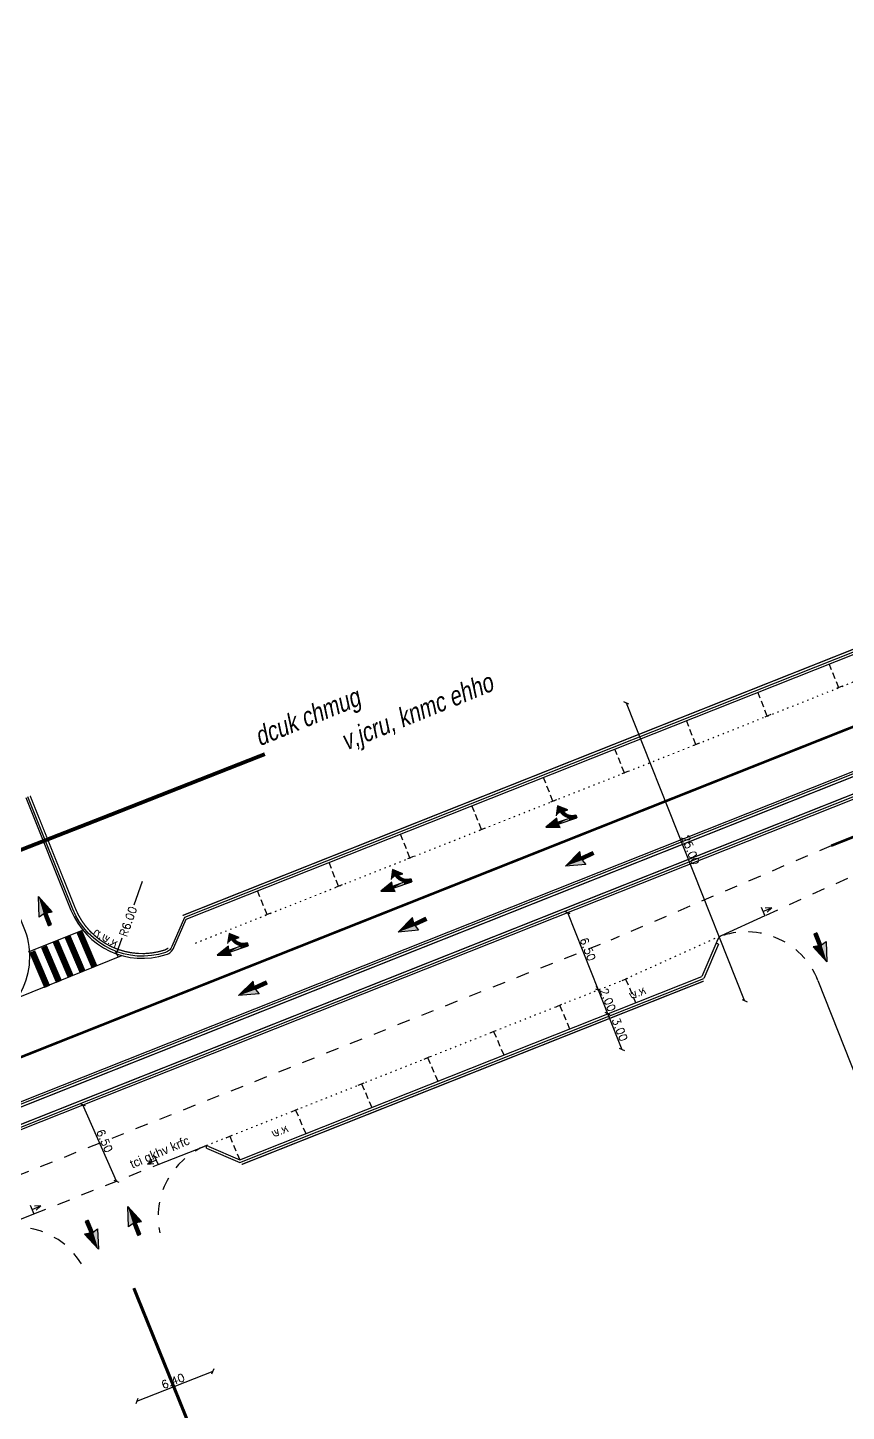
# Model space of a CAD drawing. Extents: x 183304 to 184528, y 666784 to 667526.
# Drawn here: x 184233.9 to 184297.8, y 667202.4 to 667310.4 of the extents above; entities that cross this region are included whole.
import ezdxf
from ezdxf.enums import TextEntityAlignment as Align

# ---------------------------------------------------------------- set-up
doc = ezdxf.new("R2010")
doc.units = 0
for name, pattern in [('1-1', [2, 1, -1]), ('DASHED', [0.75, 0.5, -0.25]), ('DOT2', [3.175, 0, -3.175])]:
    doc.linetypes.add(name, pattern=pattern)
for name, color, linetype in [('0-XREF', 7, 'Continuous'), ('816', 7, '1-1'), ('817', 140, '1-1'), ('818', 10, '1-1'), ('D-Cross', 151, 'Continuous'), ('D-D13', 7, 'Continuous'), ('D-Dim', 7, 'Continuous'), ('D-EV-INSIDE', 2, 'Continuous'), ('D-ev.sov.m', 1, '1-1'), ('d-gova', 152, 'Continuous'), ('D-Kav-Parking', 9, 'DOT2'), ('D-Nativ', 7, '1-1'), ('D-Parking', 123, 'DASHED'), ('D-Road', 7, 'Continuous'), ('d-sdwlk', 7, 'Continuous'), ('D-Tamrur', 7, 'Continuous'), ('D-TEXT', 7, 'Continuous'), ('D-TXT-M', 7, 'Continuous'), ('TR-TXT', 2, 'Continuous')]:
    doc.layers.add(name, color=color, linetype=linetype)
doc.styles.add('0-Techno', font='0-techno')
doc.styles.add('MIR2', font='mirym.shx', dxfattribs={"width": 0.8, "oblique": 10})
doc.styles.add('mirym', font='mirym.shx')
doc.styles.add('r', font='romand')
doc.dimstyles.new('RAD', dxfattribs={"dimtxt": 0.5, "dimasz": 0.4, "dimexe": 0.1, "dimexo": 0, "dimgap": 0.1, "dimtad": 1, "dimtih": 1, "dimtoh": 1, "dimzin": 0, "dimdsep": 46, "dimtxsty": 'r', "dimcen": 0.1, "dimdle": 0.3, "dimadec": 0, "dimazin": 0, "dimtfac": 0.466667, "dimtofl": 0, "dimtmove": 1, "dimatfit": 3, "dimfxl": 1, "dimtolj": 1, "dimtzin": 0, "dimarcsym": 0})
doc.dimstyles.new('tik', dxfattribs={"dimscale": 1.25, "dimtxt": 0.5, "dimasz": 0.25, "dimexe": 0, "dimexo": 0, "dimgap": 0.09, "dimtad": 1, "dimzin": 0, "dimdsep": 46, "dimtxsty": 'r', "dimblk1": 'OBLIQUE', "dimblk2": 'OBLIQUE', "dimsah": 1, "dimcen": 0.09, "dimse1": 1, "dimse2": 1, "dimclrd": 256, "dimclrt": 256, "dimadec": 0, "dimazin": 0, "dimtfac": 1, "dimtix": 1, "dimtmove": 2, "dimatfit": 3, "dimldrblk": 'OBLIQUE', "dimfxl": 1, "dimtolj": 1, "dimtzin": 0, "dimarcsym": 0})

# ---------------------------------------------------------------- blocks, each defined once
blk = doc.blocks.new('DD-13SS')
at = {"layer": 'D-D13'}
for p, q in [((-0.55, -1.5), (0, 0)), ((0, 0), (0.55, -1.5)), ((-0.125, -1.4), (-0.55, -1.5)), ((-0.125, -2.4), (-0.125, -1.4)), ((0.125, -1.4), (0.55, -1.5)), ((0.125, -2.4), (0.125, -1.4)), ((-0.125, -2.4), (0.125, -2.4))]:
    blk.add_line(p, q, dxfattribs=at)
for points in [[(-0.125, -1.4), (-0.55, -1.5), (0, 0)], [(0.125, -1.4), (0, 0), (-0.125, -1.4)], [(0.55, -1.5), (0, 0), (0.125, -1.4)], [(-0.125, -2.4), (0.125, -1.4), (-0.125, -1.4)], [(0.125, -1.4), (-0.125, -2.4), (0.125, -2.4)]]:
    blk.add_solid(points, dxfattribs=at)
blk = doc.blocks.new('_Oblique')
at = {"color": 0, "linetype": 'ByBlock', "lineweight": -2}
blk.add_line((-0.5, -0.5), (0.5, 0.5), dxfattribs=at)
blk = doc.blocks.new('*D208')
at = {"layer": 'D-Dim', "lineweight": -2, "ltscale": 0.5, "transparency": 16777216}
for p, q in [((184242.86, 667243.76), (184242.21, 667241.91)), ((184240.86, 667238.1), (184241.3, 667239.35))]:
    blk.add_line(p, q, dxfattribs=at)
at = {"layer": 'DEFPOINTS', "color": 0, "ltscale": 0.5, "transparency": 16777216}
for p in [(184242.86, 667243.76), (184240.86, 667238.1)]:
    blk.add_point(p, dxfattribs=at)
at = {"layer": 'D-Dim', "lineweight": -2, "ltscale": 0.5, "transparency": 16777216, "xscale": 0.3125, "yscale": 0.3125, "zscale": 0.3125, "rotation": 250.4834868409116}
blk.add_blockref('_Oblique', (184240.86, 667238.1), dxfattribs=at)
at = {"layer": 'D-Dim', "ltscale": 0.5, "transparency": 16777216, "insert": (184241.76, 667240.63), "char_height": 0.625, "attachment_point": 5, "rotation": 70.4835, "style": 'r'}
blk.add_mtext('\\A1;R6.00', dxfattribs=at)
blk = doc.blocks.new('pk1')
for p, q in [((-0.3, 2), (0.3, 2)), ((0, 2), (0, 0))]:
    blk.add_line(p, q)
blk = doc.blocks.new('dd-13srr')
at = {"layer": 'D-D13'}
for p, q in [((0, 0), (-0.55, -1.5)), ((0.55, -1.5), (0, 0)), ((-0.55, -1.5), (-0.13, -1.4)), ((-0.13, -1.4), (-0.13, -3.6)), ((0.12, -1.4), (0.55, -1.5)), ((0.12, -1.4), (0.12, -2.72)), ((1.85, -2.02), (0.85, -1.5)), ((1.05, -2.95), (1.85, -2.02)), ((1.05, -2.4), (1.05, -2.95)), ((0.25, -3.6), (-0.13, -3.6))]:
    blk.add_line(p, q, dxfattribs=at)
blk.add_arc((1.55, -3.6), 1.3, 112.6199, 180, dxfattribs=at)
for points in [[(-0.13, -1.4), (-0.55, -1.5), (0, 0)], [(-0.13, -1.4), (0, 0), (0.12, -1.4)], [(0.12, -1.4), (0.55, -1.5), (0, 0)], [(-0.13, -3.6), (-0.13, -1.4), (0.12, -2.72)], [(0.12, -1.4), (0.12, -2.72), (-0.13, -1.4)], [(1.05, -2.02), (0.85, -1.5), (1.85, -2.02)], [(-0.13, -3.07), (-0.13, -2.72), (0.12, -2.72)], [(-0.13, -3.07), (0, -2.89), (0.01, -2.94)], [(-0.13, -3.07), (-0.05, -3.1), (0.01, -2.94)], [(-0.13, -3.07), (-0.05, -3.1), (-0.13, -3.26)], [(-0.06, -3.13), (0.31, -3.21), (-0.01, -2.99)], [(-0.01, -2.99), (0.36, -3.08), (0.04, -2.87)], [(0.31, -3.21), (-0.01, -2.99), (0.36, -3.08)], [(0, -2.89), (0.06, -2.84), (0.12, -2.72)], [(0.01, -2.94), (0, -2.89), (0.06, -2.84)], [(0.04, -2.87), (0.42, -2.96), (0.12, -2.74)], [(0.36, -3.08), (0.04, -2.87), (0.42, -2.96)], [(0.12, -2.72), (0.13, -2.72), (0.06, -2.84)], [(0.12, -2.74), (0.49, -2.84), (0.23, -2.58)], [(0.42, -2.96), (0.12, -2.74), (0.49, -2.84)], [(0.23, -2.58), (0.58, -2.74), (0.34, -2.45)], [(0.49, -2.84), (0.23, -2.58), (0.58, -2.74)], [(0.34, -2.45), (0.69, -2.63), (0.49, -2.31)], [(0.58, -2.74), (0.34, -2.45), (0.69, -2.63)], [(0.49, -2.31), (0.78, -2.55), (0.61, -2.23)], [(0.69, -2.63), (0.49, -2.31), (0.78, -2.55)], [(0.61, -2.23), (0.87, -2.49), (0.73, -2.15)], [(0.78, -2.55), (0.61, -2.23), (0.87, -2.49)], [(0.73, -2.15), (0.98, -2.43), (0.89, -2.08)], [(0.87, -2.49), (0.73, -2.15), (0.98, -2.43)], [(0.89, -2.08), (1.05, -2.4), (0.97, -2.05)], [(0.98, -2.43), (0.89, -2.08), (1.05, -2.4)], [(0.97, -2.05), (1.05, -2.4), (1.05, -2.02)], [(1.05, -2.4), (1.85, -2.02), (1.05, -2.02)], [(1.05, -2.4), (1.05, -2.95), (1.85, -2.02)], [(-0.1, -3.29), (-0.13, -3.26), (-0.05, -3.1)], [(-0.13, -3.37), (-0.1, -3.29), (-0.13, -3.26)], [(-0.13, -3.6), (-0.13, -3.37), (-0.1, -3.29)], [(-0.13, -3.6), (0.25, -3.5), (-0.12, -3.46)], [(-0.12, -3.46), (0.27, -3.4), (-0.1, -3.34)], [(0.25, -3.5), (-0.12, -3.46), (0.27, -3.4)], [(0.25, -3.6), (-0.13, -3.6), (0.25, -3.5)], [(-0.1, -3.34), (0.28, -3.31), (-0.08, -3.24)], [(0.27, -3.4), (-0.1, -3.34), (0.28, -3.31)], [(-0.08, -3.24), (0.31, -3.21), (-0.06, -3.13)], [(0.28, -3.31), (-0.08, -3.24), (0.31, -3.21)]]:
    blk.add_solid(points, dxfattribs=at)
blk = doc.blocks.new('*D246')
at = {"layer": 'D-Dim', "lineweight": -2, "transparency": 16777216}
blk.add_line((184240.84, 667220.36), (184238.22, 667226.31), dxfattribs=at)
at = {"layer": 'DEFPOINTS', "color": 0, "transparency": 16777216}
for p in [(184238.21, 667226.31), (184238.22, 667226.31), (184240.83, 667220.36)]:
    blk.add_point(p, dxfattribs=at)
at = {"layer": 'D-Dim', "lineweight": -2, "transparency": 16777216, "xscale": 0.3125, "yscale": 0.3125, "zscale": 0.3125}
for p, rotation in [((184238.22, 667226.31), 113.7362479447657), ((184240.84, 667220.36), 293.7362479447656)]:
    blk.add_blockref('_Oblique', p, dxfattribs=dict(at, rotation=rotation))
at = {"layer": 'D-Dim', "transparency": 16777216, "insert": (184239.92, 667223.51), "char_height": 0.625, "attachment_point": 5, "rotation": 293.7362, "style": 'r'}
blk.add_mtext('\\A1;6.50', dxfattribs=at)
blk = doc.blocks.new('*D231')
at = {"layer": 'D-Dim', "lineweight": -2, "transparency": 16777216}
blk.add_line((184289.87, 667234.46), (184280.64, 667257.69), dxfattribs=at)
at = {"layer": 'DEFPOINTS', "color": 0, "transparency": 16777216}
for p in [(184280.64, 667257.69), (184280.18, 667257.51), (184289.41, 667234.27)]:
    blk.add_point(p, dxfattribs=at)
at = {"layer": 'D-Dim', "lineweight": -2, "transparency": 16777216, "xscale": 0.3125, "yscale": 0.3125, "zscale": 0.3125}
for p, rotation in [((184280.64, 667257.69), 111.6631281413951), ((184289.87, 667234.46), 291.6631281413951)]:
    blk.add_blockref('_Oblique', p, dxfattribs=dict(at, rotation=rotation))
at = {"layer": 'D-Dim', "transparency": 16777216, "insert": (184285.65, 667246.23), "char_height": 0.625, "attachment_point": 5, "rotation": 291.6631, "style": 'r'}
blk.add_mtext('\\A1;25.00', dxfattribs=at)
blk = doc.blocks.new('*D352')
at = {"layer": 'D-Dim', "color": 0, "lineweight": -2, "transparency": 16777216}
for p, q in [((184262.6, 667163.95), (184263, 667163.95)), ((184263, 667163.95), (184265.52, 667159.44))]:
    blk.add_line(p, q, dxfattribs=at)
blk.add_arc((184235.41, 667213.18), 62, 288.3257, 299.3589, dxfattribs=at)
at = {"layer": 'D-Dim', "color": 0, "transparency": 16777216}
blk.add_solid([(184265.58, 667159.48), (184265.47, 667159.41), (184265.72, 667159.1)], dxfattribs=at)
at = {"layer": 'DEFPOINTS', "color": 0, "transparency": 16777216}
for p in [(184235.41, 667213.18), (184265.72, 667159.1)]:
    blk.add_point(p, dxfattribs=at)
at = {"layer": 'D-Dim', "color": 0, "transparency": 16777216, "insert": (184261.26, 667163.95), "char_height": 0.5, "attachment_point": 5, "style": 'r'}
blk.add_mtext('\\A1;R62.00', dxfattribs=at)
blk = doc.blocks.new('*D493')
at = {"layer": 'D-Dim', "lineweight": -2, "ltscale": 0.1, "transparency": 16777216}
blk.add_line((184276.04, 667241.33), (184278.44, 667235.29), dxfattribs=at)
at = {"layer": 'DEFPOINTS', "color": 0, "ltscale": 0.1, "transparency": 16777216}
for p in [(184276.81, 667241.64), (184278.44, 667235.29), (184279.21, 667235.6)]:
    blk.add_point(p, dxfattribs=at)
at = {"layer": 'D-Dim', "lineweight": -2, "ltscale": 0.1, "transparency": 16777216, "xscale": 0.3125, "yscale": 0.3125, "zscale": 0.3125}
for p, rotation in [((184276.04, 667241.33), 111.6631281413128), ((184278.44, 667235.29), 291.6631281413128)]:
    blk.add_blockref('_Oblique', p, dxfattribs=dict(at, rotation=rotation))
at = {"layer": 'D-Dim', "ltscale": 0.1, "transparency": 16777216, "insert": (184277.63, 667238.47), "char_height": 0.625, "attachment_point": 5, "rotation": 291.6631, "style": 'r'}
blk.add_mtext('\\A1;6.50', dxfattribs=at)
blk = doc.blocks.new('*D494')
at = {"layer": 'D-Dim', "lineweight": -2, "ltscale": 0.1, "transparency": 16777216}
for p, q in [((184278.44, 667235.29), (184278.32, 667235.58)), ((184278.44, 667235.29), (184279.18, 667233.44)), ((184279.18, 667233.44), (184279.29, 667233.14))]:
    blk.add_line(p, q, dxfattribs=at)
at = {"layer": 'DEFPOINTS', "color": 0, "ltscale": 0.1, "transparency": 16777216}
for p in [(184279.21, 667235.6), (184279.18, 667233.44), (184279.18, 667233.44)]:
    blk.add_point(p, dxfattribs=at)
at = {"layer": 'D-Dim', "lineweight": -2, "ltscale": 0.1, "transparency": 16777216, "xscale": 0.3125, "yscale": 0.3125, "zscale": 0.3125}
for p, rotation in [((184278.44, 667235.29), 291.6631281413128), ((184279.18, 667233.44), 111.6631281413128)]:
    blk.add_blockref('_Oblique', p, dxfattribs=dict(at, rotation=rotation))
at = {"layer": 'D-Dim', "ltscale": 0.1, "transparency": 16777216, "insert": (184279.2, 667234.52), "char_height": 0.625, "attachment_point": 5, "rotation": 291.6631, "style": 'r'}
blk.add_mtext('\\A1;2.00', dxfattribs=at)
blk = doc.blocks.new('*D495')
at = {"layer": 'D-Dim', "lineweight": -2, "ltscale": 0.1, "transparency": 16777216}
blk.add_line((184279.18, 667233.44), (184280.28, 667230.65), dxfattribs=at)
at = {"layer": 'DEFPOINTS', "color": 0, "ltscale": 0.1, "transparency": 16777216}
for p in [(184279.18, 667233.44), (184280.28, 667230.65), (184280.28, 667230.65)]:
    blk.add_point(p, dxfattribs=at)
at = {"layer": 'D-Dim', "lineweight": -2, "ltscale": 0.1, "transparency": 16777216, "xscale": 0.3125, "yscale": 0.3125, "zscale": 0.3125}
for p, rotation in [((184279.18, 667233.44), 111.6631281413128), ((184280.28, 667230.65), 291.6631281413128)]:
    blk.add_blockref('_Oblique', p, dxfattribs=dict(at, rotation=rotation))
at = {"layer": 'D-Dim', "ltscale": 0.1, "transparency": 16777216, "insert": (184280.13, 667232.2), "char_height": 0.625, "attachment_point": 5, "rotation": 291.6631, "style": 'r'}
blk.add_mtext('\\A1;3.00', dxfattribs=at)
blk = doc.blocks.new('*D524')
at = {"layer": 'D-Dim', "lineweight": -2, "transparency": 16777216}
blk.add_line((184242.44, 667203.18), (184248.39, 667205.53), dxfattribs=at)
at = {"layer": 'DEFPOINTS', "color": 0, "transparency": 16777216}
for p in [(184248.39, 667205.53), (184248.39, 667205.53), (184242.44, 667203.18)]:
    blk.add_point(p, dxfattribs=at)
at = {"layer": 'D-Dim', "lineweight": -2, "transparency": 16777216, "xscale": 0.3125, "yscale": 0.3125, "zscale": 0.3125}
for p, rotation in [((184248.39, 667205.53), 21.49949420762232), ((184242.44, 667203.18), 201.4994942076223)]:
    blk.add_blockref('_Oblique', p, dxfattribs=dict(at, rotation=rotation))
at = {"layer": 'D-Dim', "transparency": 16777216, "insert": (184245.26, 667204.75), "char_height": 0.625, "attachment_point": 5, "rotation": 21.4995, "style": 'r'}
blk.add_mtext('\\A1;6.40', dxfattribs=at)
blk = doc.blocks.new('degel')
for p, q in [((0, 1.5), (0, 0)), ((0, 0.75), (1.5, 0.75)), ((1.5, 0.75), (0.56, 1.09)), ((1.5, 0.75), (0.56, 0.41))]:
    blk.add_line(p, q)

msp = doc.modelspace()

# ---------------------------------------------------------------- linework, layer by layer
at = {"layer": '0-XREF', "const_width": 0.3}
msp.add_lwpolyline([(184252.429, 667253.704), (184240.045, 667248.831), (184227.032, 667243.742)], dxfattribs=at)
at = {"layer": '816', "const_width": 0.1}
for points in [[(184319.381, 667260.304), (184183.308, 667206.256)], [(184183.773, 667205.084), (184319.846, 667259.133)]]:
    msp.add_lwpolyline(points, dxfattribs=at)
at = {"layer": '817', "const_width": 0.1}
for points in [[(184318.785, 667270.01), (184315.97, 667268.892), (184246.009, 667241.103)], [(184250.619, 667221.662), (184286.672, 667235.982)]]:
    msp.add_lwpolyline(points, dxfattribs=at)
at = {"layer": '818', "const_width": 0.1}
msp.add_lwpolyline([(184244.884, 667238.582, -0.1290265), (184244.615, 667238.409, -0.3951722), (184237.639, 667241.664), (184234.113, 667250.454)], format="xyb", dxfattribs=at)
at = {"layer": 'D-Cross', "ltscale": 0.5, "const_width": 0.5}
for points in [[(184236.111, 667239.076), (184237.288, 667236.316)], [(184237.031, 667239.468), (184238.208, 667236.709)], [(184237.951, 667239.86), (184239.128, 667237.101)], [(184234.272, 667238.291), (184235.448, 667235.532)], [(184235.191, 667238.684), (184236.368, 667235.924)]]:
    msp.add_lwpolyline(points, dxfattribs=at)
at = {"layer": 'D-Dim'}
msp.add_arc((184288.24, 667239.068), 0.5, 114.39066, 156.66313, dxfattribs=at)
at = {"layer": 'D-EV-INSIDE'}
for p, q in [((184319.307, 667260.49), (184183.234, 667206.441)), ((184287.828, 667238.871), (184286.675, 667236.198)), ((184250.468, 667221.817), (184286.675, 667236.198)), ((184247.872, 667222.937), (184250.468, 667221.817))]:
    msp.add_line(p, q, dxfattribs=at)
msp.add_lwpolyline([(184419.355, 667310.428), (184375.236, 667292.454, 0.0113902), (184354.336, 667283.379), (184341.493, 667277.451, -0.0110623), (184321.346, 667268.687), (184318.782, 667269.793), (184316.044, 667268.706), (184246.16, 667240.948), (184245.181, 667238.679, -0.215081), (184244.677, 667238.219, -0.3951722), (184237.454, 667241.589), (184233.927, 667250.379)], format="xyb", dxfattribs=at)
msp.add_lwpolyline([(184183.847, 667204.899), (184319.92, 667258.947)], dxfattribs=at)
at = {"layer": 'D-ev.sov.m'}
for p, q in [((184299.729, 667244.827), (184291.439, 667241.068)), ((184234.413, 667217.807), (184244.101, 667221.655))]:
    msp.add_line(p, q, dxfattribs=at)
for centre, start, end in [((184290.009, 667233.831), 21.49949, 114.39066), ((184250.089, 667217.578), 111.66313, 192.06906), ((184232.989, 667210.785), 31.2572, 111.66313)]:
    msp.add_arc(centre, 6, start, end, dxfattribs=at)
at = {"layer": 'd-gova', "const_width": 0.25, "flags": 128}
msp.add_lwpolyline([(184242.204, 667212.008), (184249.634, 667193.655)], dxfattribs=at)
at = {"layer": 'D-Kav-Parking', "ltscale": 0.1}
for p, q in [((184247.026, 667238.957), (184316.845, 667266.689)), ((184287.532, 667239.296), (184280.578, 667236.143)), ((184247.874, 667223.154), (184280.591, 667236.149))]:
    msp.add_line(p, q, dxfattribs=at)
at = {"layer": 'D-Nativ'}
for p in [(184296.618, 667246.547), (184184.744, 667201.575)]:
    msp.add_line(p, (184279.431, 667239.185), dxfattribs=at)
at = {"layer": 'D-Nativ', "const_width": 0.2, "flags": 128}
msp.add_lwpolyline([(184318.045, 667263.669), (184181.971, 667209.62)], dxfattribs=at)
at = {"layer": 'D-Nativ', "ltscale": 2, "const_width": 0.2, "flags": 128}
msp.add_lwpolyline([(184329.024, 667259.438, -0.0019558), (184325.394, 667257.98), (184298.772, 667247.405, 0.0005782), (184296.618, 667246.547)], format="xyb", dxfattribs=at)
at = {"layer": 'D-Road'}
for p, q in [((184246.288, 667240.816), (184316.107, 667268.548)), ((184319.245, 667260.648), (184183.171, 667206.599)), ((184183.545, 667204.596), (184319.983, 667258.789)), ((184233.77, 667250.316), (184237.296, 667241.526)), ((184245.337, 667238.611), (184246.288, 667240.816)), ((184250.472, 667222.033), (184286.524, 667236.354))]:
    msp.add_line(p, q, dxfattribs=at)
at = {"layer": 'D-Road', "ltscale": 0.1}
for p, q in [((184291.439, 667241.068), (184288.033, 667239.523)), ((184287.781, 667239.266), (184286.524, 667236.354)), ((184287.828, 667238.871), (184287.645, 667238.951)), ((184244.101, 667221.655), (184247.682, 667223.077)), ((184247.872, 667222.937), (184247.874, 667223.154)), ((184248.065, 667223.072), (184250.472, 667222.033)), ((184230.571, 667216.281), (184234.413, 667217.807))]:
    msp.add_line(p, q, dxfattribs=at)
at = {"layer": 'D-Road'}
msp.add_lwpolyline([(184182.647, 667215.537), (184227.701, 667233.433), (184230.11, 667232.238), (184230.303, 667232.314, 0.4152185), (184233.656, 667240.124), (184230.15, 667248.864)], format="xyb", dxfattribs=at)
for centre, radius, start, end in [((184242.865, 667243.76), 6, 201.85965, 288.10986), ((184244.419, 667239.007), 1, 288.10986, 336.66313)]:
    msp.add_arc(centre, radius, start, end, dxfattribs=at)
at = {"layer": 'D-Road', "ltscale": 0.1}
msp.add_arc((184247.867, 667222.613), 0.5, 66.66313, 111.66313, dxfattribs=at)
at = {"layer": 'd-sdwlk'}
for p, q in [((184233.997, 667238.258), (184238.212, 667239.971)), ((184233.32, 667234.744), (184241.27, 667237.976))]:
    msp.add_line(p, q, dxfattribs=at)
at = {"layer": 'D-TXT-M', "ltscale": 0.1}
msp.add_line((184295.592, 667236.03), (184299.186, 667226.905), dxfattribs=at)

# ---------------------------------------------------------------- block references
at = {"yscale": 0.5, "zscale": 0.5}
for p, xscale, rotation in [((184291.439, 667241.068), 0.5, 22.9209770598646), ((184244.101, 667221.655), -0.5, 23.90944920672729), ((184234.413, 667217.807), 0.5, 22.9209770598646)]:
    msp.add_blockref('degel', p, dxfattribs=dict(at, xscale=xscale, rotation=rotation))
at = {"layer": 'D-Parking'}
for p, rotation in [((184296.474, 667260.75), 201.6631281430425), ((184290.898, 667258.535), 201.6631281430425), ((184285.322, 667256.32), 201.6631281430425), ((184279.745, 667254.105), 201.6631281430425), ((184274.169, 667251.89), 201.6631281430425), ((184268.593, 667249.675), 201.6631281430425), ((184263.017, 667247.46), 201.6631281430425), ((184257.44, 667245.245), 201.6631281430425), ((184251.864, 667243.03), 201.6631281430425), ((184281.364, 667234.304), 23.14128002279742), ((184276.215, 667232.259), 23.14128002279742), ((184271.066, 667230.214), 23.14128002279742), ((184265.918, 667228.169), 23.14128002279742), ((184260.769, 667226.123), 23.14128002279742), ((184255.62, 667224.078), 23.14128002279742), ((184250.472, 667222.033), 23.14128002279742)]:
    msp.add_blockref('pk1', p, dxfattribs=dict(at, rotation=rotation))
at = {"layer": 'D-Parking', "ltscale": 0.5}
for p, rotation in [((184234.771, 667242.578), 21.8867668003452), ((184296.283, 667237.478), 202.220993154098), ((184241.732, 667218.386), 22.22099315409796), ((184239.439, 667215.039), 202.220993154098)]:
    msp.add_blockref('DD-13SS', p, dxfattribs=dict(at, rotation=rotation))
at = {"layer": 'D-Road', "ltscale": 0.5, "xscale": 0.7, "yscale": 0.7, "rotation": 108.8593238692984}
for p in [(184274.357, 667247.993), (184261.481, 667243.003), (184248.717, 667238.013)]:
    msp.add_blockref('dd-13srr', p, dxfattribs=at)
at = {"layer": 'D-Tamrur', "rotation": 114.9838947327816}
for p in [(184275.88, 667244.957), (184262.83, 667239.812), (184250.383, 667234.849)]:
    msp.add_blockref('DD-13SS', p, dxfattribs=at)

# ---------------------------------------------------------------- texts
at = {"layer": 'D-TEXT', "style": 'MIR2', "oblique": 10, "width": 0.8}
for s, p in [('v,jcru, knmc ehho', (184258.757, 667253.964)), ('dcuk chmug', (184252.016, 667254.304))]:
    msp.add_text(s, height=1.5, rotation=22.19731, dxfattribs=at).set_placement(p)
at = {"layer": 'D-TEXT', "ltscale": 0.5, "style": 'mirym'}
msp.add_text('tci gkhv krfc', height=0.7, rotation=23.08941, dxfattribs=at).set_placement((184242.085, 667221.336))
at = {"layer": 'TR-TXT', "style": '0-Techno', "text_generation_flag": 2}
for s, rotation, p in [('א.ש.מ.', 329.39705, (184238.752, 667239.747)), ('א.ש', 21.35455, (184281.002, 667234.535)), ('א.ש', 21.35455, (184253.099, 667223.75))]:
    msp.add_text(s, height=0.6, rotation=rotation, dxfattribs=at).set_placement(p, align=Align.RIGHT)

# ---------------------------------------------------------------- dimensions: what is measured, and where the dimension line sits
at = {"layer": 'D-Dim'}
for p1, p2, distance, picture, middle in [((184289.407, 667234.271), (184280.179, 667257.505), -0.5, '*D231', (184285.653, 667246.229)), ((184240.83, 667220.356), (184238.212, 667226.31), -0.008, '*D246', (184239.917, 667223.507)), ((184242.437, 667203.182), (184248.392, 667205.527), 0, '*D524', (184245.259, 667204.75))]:
    dim = msp.add_aligned_dim(p1=p1, p2=p2, distance=distance, dimstyle='tik', dxfattribs=at)
    dim.commit()
    dim.dimension.update_dxf_attribs({"geometry": picture, "text_midpoint": middle})
at = {"layer": 'D-Dim', "ltscale": 0.5}
dim = msp.add_radius_dim(center=(184242.865, 667243.76), mpoint=(184240.86, 667238.104), dimstyle='tik', dxfattribs=at)
dim.commit()
dim.dimension.update_dxf_attribs({"geometry": '*D208', "text_midpoint": (184241.756, 667240.63), "dimtype": 164})
at = {"layer": 'D-Dim', "ltscale": 0.1}
dim = msp.add_aligned_dim(p1=(184276.81, 667241.641), p2=(184279.21, 667235.6), distance=-0.829, dimstyle='tik', dxfattribs=at)
dim.commit()
dim.dimension.update_dxf_attribs({"geometry": '*D493', "text_midpoint": (184277.634, 667238.471)})
for base, p1, p2, picture, middle in [((184279.177, 667233.435), (184279.21, 667235.6), (184279.177, 667233.435), '*D494', (184279.203, 667234.522)), ((184280.285, 667230.647), (184279.177, 667233.435), (184280.285, 667230.647), '*D495', (184280.126, 667232.198))]:
    dim = msp.add_linear_dim(base=base, p1=p1, p2=p2, angle=111.66313, dimstyle='tik', dxfattribs=at)
    dim.commit()
    dim.dimension.update_dxf_attribs({"geometry": picture, "text_midpoint": middle})
at = {"layer": 'D-Dim'}
dim = msp.add_radius_dim(center=(184235.409, 667213.181), mpoint=(184265.719, 667159.095), dimstyle='RAD', dxfattribs=at)
dim.commit()
dim.dimension.update_dxf_attribs({"geometry": '*D352', "text_midpoint": (184263, 667163.948), "dimtype": 164})

doc.saveas('drawing.dxf')
